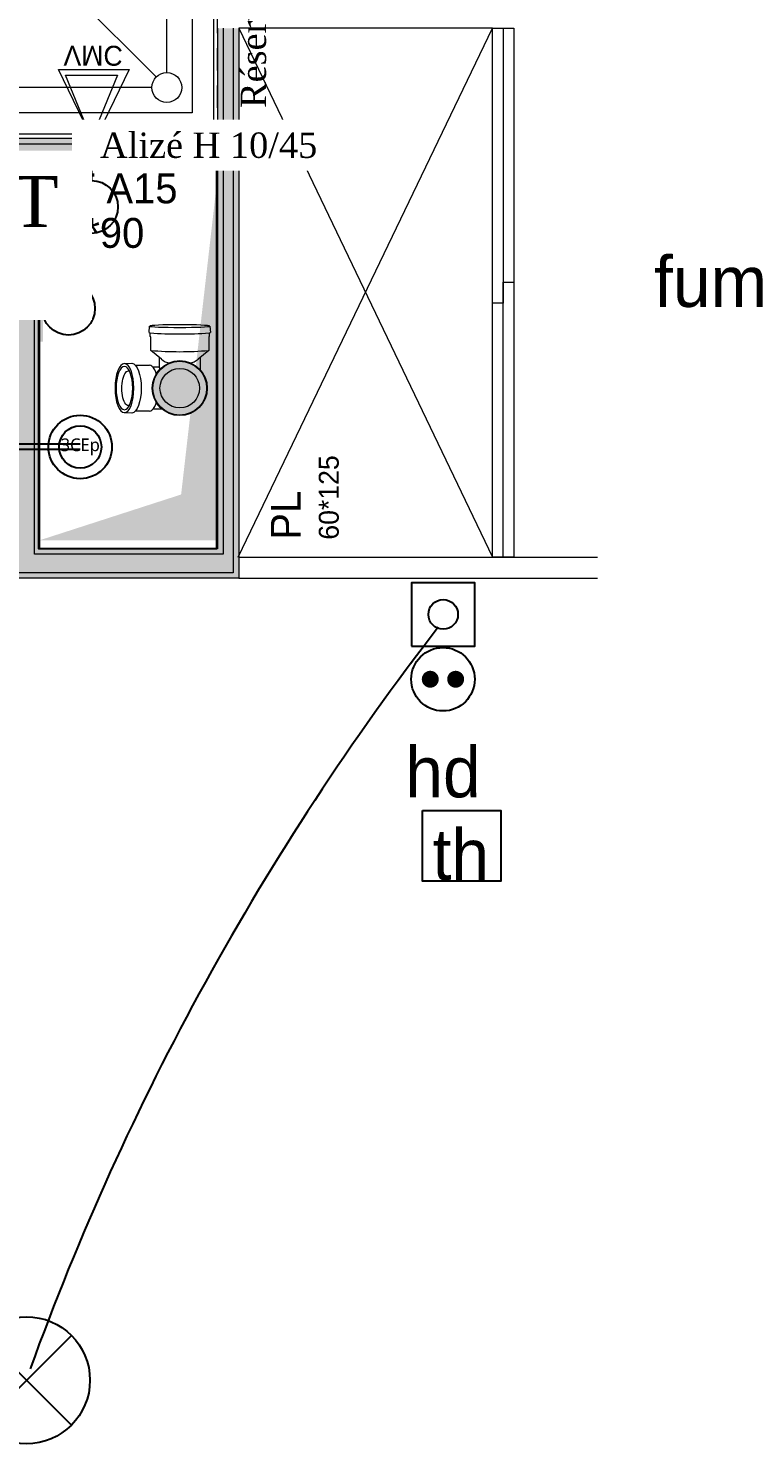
# Model space of a CAD drawing. Header units: centimetres. Extents: x 2666 to 9670, y 1889 to 5633.
# Drawn here: x 3813.2 to 3980.9, y 3037.9 to 3372.5 of the extents above; entities that cross this region are included whole.
import ezdxf

# ---------------------------------------------------------------- set-up
doc = ezdxf.new("R2010")
doc.units = ezdxf.units.CM
doc.header["$LTSCALE"] = 12.7
for name, pattern in [('ISO-03', [3, 1.2, -1.8]), ('Style de ligne -1', [0.83328, 0.41656, -0.41672]), ('Style de ligne -11', [0.694444, 0.41656, -0.277884]), ('VW-01', [0.83312, 0.41656, -0.41656])]:
    doc.linetypes.add(name, pattern=pattern)
for name, color, linetype, lineweight in [('B amÈnagement intÈrieur', 7, 'Continuous', 5), ('B aménagement intérieur', 7, 'Continuous', 5), ('B GÈnÈral', 7, 'Continuous', 5), ('B Général', 7, 'Continuous', 5), ('C ANNOTATIONS-prestations', 7, 'Continuous', 5), ('F REMPLISSAGE-vert clair', 7, 'Continuous', 13), ('F REMPLISSAGE-vert clair-1', 7, 'Continuous', 5), ('F REMPLISSAGE-vert foncÈ', 7, 'Continuous', 5), ('F REMPLISSAGE-vert foncé', 7, 'Continuous', 13), ('prlm-ELEC-CFO', 1, 'Continuous', 25), ('prlm-ELEC-SSI', 1, 'Continuous', 25)]:
    doc.layers.add(name, color=color, linetype=linetype, lineweight=lineweight)
doc.layers.add('B faience', color=7, linetype='Style de ligne -11', lineweight=13, true_color=0x0040ff)
doc.layers.add('C ANNOTATIONS-textes-numérotation gaine', color=7, linetype='ISO-03', lineweight=5, true_color=0xdd0000)
for name, color, linetype in [('prlm-CHAUFF', 4, 'Continuous'), ('prlm-EAU-CHU', 42, 'Continuous'), ('prlm-EAU-EUEV', 25, 'Continuous'), ('prlm-GT', 242, 'Continuous'), ('prlm-MOD-PB', 123, 'Continuous'), ('prlm-VMC', 93, 'Continuous')]:
    doc.layers.add(name, color=color, linetype=linetype)
doc.styles.add('Eurostile', font='')
doc.styles.add('prlm-chauff', font='trebucbi.ttf', dxfattribs={"height": 18})
doc.styles.add('prlm-elec-cfa', font='comic.ttf', dxfattribs={"height": 12})
doc.styles.add('prlm-elec-cfo', font='comic.ttf', dxfattribs={"height": 12})
doc.styles.add('prlm-elec-ssi', font='comic.ttf', dxfattribs={"height": 12})
doc.styles.add('prlm-vmc', font='pala.ttf', dxfattribs={"height": 14})
doc.styles.get('Eurostile').set_extended_font_data('Eurostile')

# ---------------------------------------------------------------- blocks, each defined once
blk = doc.blocks.new('G 100_80')
at = {"layer": 'B GÈnÈral', "color": 254, "linetype": 'Continuous', "true_color": 0xd6d6d6}
blk.add_solid([(-30.88, 32.2), (2.5, 43), (-39.5, -43), (-39.5, 43)], dxfattribs=at)
blk = doc.blocks.new('Groupe-28-1')
at = {"layer": 'C ANNOTATIONS-textes-numérotation gaine', "color": 7, "linetype": 'VW-01', "flags": 128}
blk.add_lwpolyline([(3815.92, 3339.46), (3857.92, 3339.46), (3857.92, 3249.46), (3815.92, 3249.46)], close=True, dxfattribs=at)
at = {"layer": 'C ANNOTATIONS-textes-numérotation gaine', "color": 7, "insert": (3815.92, 3338.16), "char_height": 7.059, "width": 41.3033, "attachment_point": 1, "line_spacing_factor": 0.894142, "style": 'Eurostile'}
blk.add_mtext('GT A15\\P42*90', dxfattribs=at)
blk = doc.blocks.new('xi.BP')
at = {"layer": 'prlm-ELEC-CFO', "color": 0, "flags": 128}
blk.add_lwpolyline([(-7.5, -7.5), (7.5, -7.5), (7.5, 7.5), (-7.5, 7.5)], close=True, dxfattribs=at)
at = {"layer": 'prlm-ELEC-CFO', "color": 0}
blk.add_circle((0, 0), 3.5, dxfattribs=at)
blk = doc.blocks.new('xi.PTCE')
at = {"layer": 'prlm-ELEC-CFO', "color": 0}
for points in [[(-10.61, 10.61), (10.61, -10.61)], [(10.61, 10.61), (-10.61, -10.61)]]:
    blk.add_lwpolyline(points, dxfattribs=at)
at = {"layer": 'prlm-ELEC-CFO', "color": 0, "linetype": 'ByBlock'}
blk.add_circle((0, 0), 15, dxfattribs=at)
blk = doc.blocks.new('xi.PCHD')
at = {"color": 0, "lineweight": 5}
blk.add_wipeout([(-7.5, -7.5), (7.5, -7.5), (7.5, 7.5), (-7.5, 7.5)], dxfattribs=at).dxf.layer = 'prlm-ELEC-CFO'
at = {"layer": 'prlm-ELEC-CFO', "color": 0, "linetype": 'ByBlock', "lineweight": 5, "const_width": 2}
for points in [[(-4, 0, 1), (-2, 0, 1)], [(2, 0, 1), (4, 0, 1)]]:
    blk.add_lwpolyline(points, format="xyb", close=True, dxfattribs=at)
at = {"layer": 'prlm-ELEC-CFO', "color": 0, "linetype": 'ByBlock', "lineweight": -2}
blk.add_circle((0, 0), 7.5, dxfattribs=at)
blk = doc.blocks.new('xi.chu')
at = {"layer": 'prlm-EAU-EUEV', "linetype": 'ByBlock', "lineweight": 5}
blk.add_hatch(color=0, dxfattribs=at).paths.add_polyline_path([(6.5, 0, 1), (-6.5, 0, 1)])
at = {"layer": 'prlm-EAU-EUEV', "color": 0, "linetype": 'ByBlock', "lineweight": 5}
blk.add_circle((0, 0), 6.5, dxfattribs=at)
blk = doc.blocks.new('xi.be')
at = {"layer": 'prlm-VMC', "color": 0, "linetype": 'ByBlock', "lineweight": 5, "flags": 128}
blk.add_lwpolyline([(-6.17, -15), (6.17, -15), (0, 0)], close=True, dxfattribs=at)
at = {"layer": 'prlm-VMC', "color": 0, "linetype": 'ByBlock', "lineweight": 5}
blk.add_solid([(0, -1), (5.17, -14), (-5.17, -14), (0, -1)], dxfattribs=at)
blk = doc.blocks.new('xi.3cep100-150')
at = {"layer": 'prlm-CHAUFF', "color": 0}
for radius in [7.5, 5]:
    blk.add_circle((0, 0), radius, dxfattribs=at)
at = {"layer": 'prlm-CHAUFF', "color": 0, "insert": (0, 0), "char_height": 3, "width": 9.7815, "attachment_point": 5, "style": 'prlm-chauff'}
blk.add_mtext('\\pxqc;3CEp', dxfattribs=at)
blk = doc.blocks.new('xi.aam33')
at = {"layer": 'prlm-EAU-CHU', "color": 0, "lineweight": 13}
for p, q in [((-5.89, 11.33), (-5.8, 13.12)), ((-5.41, 7.11), (-5.41, 10.46)), ((5.41, 10.46), (5.41, 7.11)), ((5.8, 13.12), (5.89, 11.33)), ((6.83, 4.34), (8.91, 6.84)), ((8.92, 6.85), (12.09, 6.85)), ((12.09, 6.85), (12.22, 6.97)), ((12.22, 6.97), (13.03, 6.97)), ((13.12, 7.25), (13.03, 6.97)), ((13.12, 7.25), (14.67, 7.11)), ((-5, 3.93), (-5, 6.32)), ((7.27, 4.87), (4.96, 4.87)), ((5, 6.32), (5, 4.87)), ((4.09, -4.87), (7.27, -4.87)), ((8.91, -6.84), (6.83, -4.34)), ((12.09, -6.85), (8.92, -6.85)), ((12.22, -6.97), (12.09, -6.85)), ((13.03, -6.97), (12.22, -6.97)), ((13.03, -6.94), (13.12, -7.25)), ((14.67, -7.11), (13.12, -7.25))]:
    blk.add_line(p, q, dxfattribs=at)
at = {"layer": 'prlm-EAU-CHU', "color": 0, "lineweight": 13, "flags": 128}
blk.add_lwpolyline([(4.96, 4.87), (4.86, 4.84), (4.68, 4.73), (4.43, 4.56)], dxfattribs=at)
at = {"layer": 'prlm-EAU-CHU', "color": 0, "lineweight": 13}
for radius in [6.36, 4.67]:
    blk.add_circle((0, 0), radius, dxfattribs=at)
for centre, radius, start, end in [((-4.48, 7.14), 0.936, 184.6605, 218.1259), ((4.48, 7.14), 0.936, 321.8741, 355.3395), ((87.18, 0), 78.56, 174.9975, 185.0025), ((119.65, -0.01), 106.84, 176.2523, 183.719), ((-2.54, 9.09), 3.68, 223.507, 258.776), ((2.54, 9.09), 3.68, 281.224, 316.493), ((11.68, 0.73), 6.05, 143.4458, 163.8668), ((11.68, -0.73), 6.05, 196.1332, 216.5542)]:
    blk.add_arc(centre, radius, start, end, dxfattribs=at)
at = {"layer": 'prlm-EAU-CHU', "color": 0, "lineweight": 13, "extrusion": (0, 0, -1)}
for centre, major_axis, ratio in [((0, 13.07), (-5.79, 0), 0.383426), ((0, 13.07), (-5.11, 0), 0.383329), ((14.67, 0), (0, -7.1), 0.043635)]:
    blk.add_ellipse(centre, major_axis=major_axis, ratio=ratio, dxfattribs=at)
for centre, major_axis, ratio, start_param, end_param in [((0, 12.09), (4.1, -0.03), 0.383971, 2.986035, 6.398097), ((0, 11.41), (5.89, 0), 0.391508, 0.036281, 3.105311)]:
    blk.add_ellipse(centre, major_axis=major_axis, ratio=ratio, start_param=start_param, end_param=end_param, dxfattribs=at)
blk = doc.blocks.new('VMC')
at = {"layer": 'B Général', "color": 7, "linetype": 'Style de ligne -1', "lineweight": 13}
blk.add_line((0, 10.77), (0, 17), dxfattribs=at)
at = {"layer": 'B Général', "color": 250, "linetype": 'Continuous', "lineweight": 5, "true_color": 0x444444, "flags": 128}
blk.add_lwpolyline([(0, 10.77), (-8.34, -6.52), (8.34, -6.52)], close=True, dxfattribs=at)
at = {"layer": 'C ANNOTATIONS-prestations', "insert": (-7.15, -7.39), "char_height": 4.706, "attachment_point": 1, "line_spacing_factor": 0.894142, "style": 'Eurostile'}
blk.add_mtext('VMC', dxfattribs=at)
blk = doc.blocks.new('Bac douche 80.80')
at = {"layer": 'B faience', "lineweight": 18, "flags": 128}
blk.add_lwpolyline([(-41, -40), (40, -40), (40, 41)], dxfattribs=at)
at = {"layer": 'B Général', "color": 7, "linetype": 'Continuous', "lineweight": 5}
for p, q in [((25.5, -25.5), (-31, 31)), ((28, -24.46), (28, 31)), ((24.46, -28), (-31, -28))]:
    blk.add_line(p, q, dxfattribs=at)
at = {"layer": 'B Général', "color": 7, "linetype": 'Continuous', "lineweight": 5, "flags": 128}
for points in [[(-41, 41), (39, 41), (39, -39), (-41, -39)], [(-36, 36), (34, 36), (34, -34), (-36, -34)]]:
    blk.add_lwpolyline(points, close=True, dxfattribs=at)
at = {"layer": 'B Général', "color": 7, "linetype": 'Continuous', "lineweight": 5}
blk.add_circle((28, -28), 3.54, dxfattribs=at)
at = {"layer": 'C ANNOTATIONS-prestations', "color": 7, "insert": (-36, 32.51), "char_height": 4.706, "width": 70, "attachment_point": 4, "line_spacing_factor": 0.894142, "style": 'Eurostile'}
blk.add_mtext('bac douche 80x80', dxfattribs=at)
blk = doc.blocks.new('Placard 60.125')
at = {"layer": 'B Général', "color": 7, "linetype": 'Continuous', "lineweight": 5}
for p, q in [((-62.5, 29.91), (62.5, -30.19)), ((62.5, 29.81), (-62.5, -30.19))]:
    blk.add_line(p, q, dxfattribs=at)
at = {"layer": 'B Général', "color": 7, "linetype": 'Continuous', "lineweight": 5, "flags": 128}
blk.add_lwpolyline([(62.5, -30.19), (62.5, 29.81), (-62.5, 29.81), (-62.5, -30.19)], dxfattribs=at)
at = {"layer": 'B Général', "color": 252, "linetype": 'Continuous', "lineweight": 5, "true_color": 0x888888, "flags": 128}
blk.add_lwpolyline([(62.5, -30.19), (62.5, -35.19), (-62.5, -35.19), (-62.5, -30.19)], close=True, dxfattribs=at)
at = {"layer": 'B Général', "color": 7, "linetype": 'Continuous', "lineweight": 5, "flags": 128}
for points in [[(2.5, -32.69), (2.5, -35.19), (-62.5, -35.19), (-62.5, -32.69)], [(62.5, -30.19), (62.5, -32.69), (-2.5, -32.69), (-2.5, -30.19)]]:
    blk.add_lwpolyline(points, close=True, dxfattribs=at)
at = {"layer": 'B Général', "color": 7, "insert": (-58.38, 22.22), "char_height": 7.059, "attachment_point": 1, "line_spacing_factor": 0.894142, "style": 'Eurostile'}
blk.add_mtext('PL', dxfattribs=at)
at = {"layer": 'C ANNOTATIONS-prestations', "insert": (-58.38, 8.5), "char_height": 4.706, "attachment_point": 4, "line_spacing_factor": 0.894142, "style": 'Eurostile'}
blk.add_mtext('60*125', dxfattribs=at)

msp = doc.modelspace()

# ---------------------------------------------------------------- hatches: boundary and pattern name
at = {"layer": 'B amÈnagement intÈrieur', "linetype": 'Continuous', "lineweight": 0, "true_color": 0xc0dcc0}
for points in [[(3861.62, 3243.78), (3862.92, 3242.48), (3862.92, 3372.48), (3857.92, 3372.48), (3857.92, 3345.18), (3859.22, 3345.18), (3859.22, 3340.78), (3857.92, 3340.78), (3857.92, 3249.48), (3859.22, 3248.18)], [(3857.92, 3345.18), (3857.92, 3346.48), (3769.92, 3346.48), (3769.92, 3339.48), (3810.22, 3339.48), (3810.22, 3340.78), (3814.62, 3340.78), (3814.62, 3339.48), (3857.92, 3339.48), (3857.92, 3340.78), (3859.22, 3340.78), (3859.22, 3345.18)], [(3810.22, 3339.48), (3808.92, 3339.48), (3808.92, 3249.48), (3810.22, 3249.48), (3810.22, 3248.18), (3814.62, 3248.18), (3814.62, 3249.48), (3815.92, 3249.48), (3815.92, 3339.48), (3814.62, 3339.48), (3814.62, 3340.78), (3810.22, 3340.78)], [(3810.22, 3248.18), (3810.22, 3249.48), (3769.92, 3249.48), (3769.92, 3242.48), (3862.92, 3242.48), (3861.62, 3243.78), (3859.22, 3248.18), (3857.92, 3249.48), (3814.62, 3249.48), (3814.62, 3248.18)]]:
    msp.add_hatch(color=9, dxfattribs=at).paths.add_polyline_path(points)

# ---------------------------------------------------------------- linework, layer by layer
at = {"layer": 'B aménagement intérieur', "color": 98, "linetype": 'Continuous', "lineweight": 13, "true_color": 0x004400}
for p, q in [((3857.92, 3372.48), (3857.92, 3346.48)), ((3862.92, 3372.48), (3862.92, 3242.48)), ((3769.92, 3346.48), (3857.92, 3346.48)), ((3815.92, 3249.48), (3815.92, 3339.48)), ((3815.92, 3339.48), (3857.92, 3339.48)), ((3857.92, 3339.48), (3857.92, 3249.48)), ((3857.92, 3249.48), (3815.92, 3249.48)), ((3862.92, 3242.48), (3769.92, 3242.48))]:
    msp.add_line(p, q, dxfattribs=at)
at = {"layer": 'B Général', "color": 7, "linetype": 'Continuous', "lineweight": 13}
for p, q in [((3862.92, 3247.48), (3947.68, 3247.48)), ((3862.92, 3242.48), (3947.68, 3242.48))]:
    msp.add_line(p, q, dxfattribs=at)
at = {"layer": 'B Général', "color": 7, "linetype": 'Continuous', "lineweight": 5}
for p, q in [((3862.92, 3247.48), (3947.68, 3247.48)), ((3862.92, 3242.48), (3947.68, 3242.48))]:
    msp.add_line(p, q, dxfattribs=at)
at = {"layer": 'F REMPLISSAGE-vert clair'}
for p, q in [((3859.22, 3372.48), (3859.22, 3345.18)), ((3861.62, 3372.48), (3861.62, 3243.78)), ((3769.92, 3345.18), (3857.92, 3345.18)), ((3857.92, 3345.18), (3859.22, 3345.18)), ((3814.62, 3340.78), (3814.62, 3339.48)), ((3814.62, 3340.78), (3857.92, 3340.78)), ((3814.62, 3249.48), (3814.62, 3339.48)), ((3859.22, 3340.78), (3857.92, 3340.78)), ((3859.22, 3340.78), (3859.22, 3248.18)), ((3814.62, 3248.18), (3814.62, 3249.48)), ((3859.22, 3248.18), (3814.62, 3248.18)), ((3861.62, 3243.78), (3769.92, 3243.78))]:
    msp.add_line(p, q, dxfattribs=at)
at = {"layer": 'F REMPLISSAGE-vert clair-1', "color": 9, "linetype": 'Continuous', "true_color": 0xc0dcc0}
for points in [[(3859.22, 3248.18), (3861.62, 3243.78), (3859.22, 3372.48), (3861.62, 3372.48)], [(3859.22, 3340.78), (3859.22, 3345.18), (3769.92, 3340.78), (3769.92, 3345.18)], [(3814.62, 3340.78), (3810.22, 3340.78), (3814.62, 3248.18), (3810.22, 3248.18)], [(3769.92, 3243.78), (3861.62, 3243.78), (3769.92, 3248.18), (3859.22, 3248.18)]]:
    msp.add_solid(points, dxfattribs=at)
at = {"layer": 'F REMPLISSAGE-vert foncÈ', "color": 54, "linetype": 'Continuous', "true_color": 0x99aa00}
for points in [[(3857.92, 3372.48), (3857.92, 3345.18), (3859.22, 3372.48), (3859.22, 3345.18)], [(3861.62, 3243.78), (3862.92, 3242.48), (3861.62, 3372.48), (3862.92, 3372.48)], [(3857.92, 3345.18), (3857.92, 3346.48), (3769.92, 3345.18), (3769.92, 3346.48)], [(3857.92, 3339.48), (3857.92, 3340.78), (3814.62, 3339.48), (3814.62, 3340.78)], [(3815.92, 3339.48), (3814.62, 3339.48), (3815.92, 3249.48), (3814.62, 3249.48)], [(3857.92, 3249.48), (3859.22, 3248.18), (3857.92, 3340.78), (3859.22, 3340.78)], [(3814.62, 3249.48), (3814.62, 3248.18), (3857.92, 3249.48), (3859.22, 3248.18)], [(3769.92, 3242.48), (3862.92, 3242.48), (3769.92, 3243.78), (3861.62, 3243.78)]]:
    msp.add_solid(points, dxfattribs=at)
at = {"layer": 'F REMPLISSAGE-vert foncé', "color": 98, "linetype": 'Continuous', "lineweight": 13, "true_color": 0x004400}
for p, q in [((3857.92, 3372.48), (3857.92, 3346.48)), ((3862.92, 3372.48), (3862.92, 3242.48)), ((3769.92, 3346.48), (3857.92, 3346.48)), ((3815.92, 3249.48), (3815.92, 3339.48)), ((3815.92, 3339.48), (3857.92, 3339.48)), ((3857.92, 3339.48), (3857.92, 3249.48)), ((3857.92, 3249.48), (3815.92, 3249.48)), ((3862.92, 3242.48), (3769.92, 3242.48))]:
    msp.add_line(p, q, dxfattribs=at)
at = {"layer": 'F REMPLISSAGE-vert foncé'}
for p, q in [((3859.22, 3372.48), (3859.22, 3345.18)), ((3861.62, 3372.48), (3861.62, 3243.78)), ((3769.92, 3345.18), (3857.92, 3345.18)), ((3814.62, 3340.78), (3857.92, 3340.78)), ((3814.62, 3249.48), (3814.62, 3339.48)), ((3859.22, 3340.78), (3859.22, 3248.18)), ((3859.22, 3248.18), (3814.62, 3248.18)), ((3861.62, 3243.78), (3769.92, 3243.78))]:
    msp.add_line(p, q, dxfattribs=at)
at = {"layer": 'prlm-CHAUFF', "ltscale": 50}
for p, q in [((3825.45, 3274.15), (3795.68, 3274.15)), ((3825.45, 3272.9), (3795.68, 3272.9))]:
    msp.add_line(p, q, dxfattribs=at)
at = {"layer": 'prlm-GT'}
msp.add_lwpolyline([(3815.68, 3339.41), (3857.68, 3339.41), (3857.68, 3249.41), (3815.68, 3249.41)], close=True, dxfattribs=at)
at = {"layer": 'prlm-MOD-PB', "const_width": 2}
msp.add_lwpolyline([(3815.68, 3339.41), (3808.67, 3339.41), (3808.67, 3299.41), (3815.68, 3299.41)], close=True, dxfattribs=at)
at = {"layer": 'prlm-VMC'}
for points in [[(3828.1, 3346.42), (3828.1, 3336.5)], [(3821.85, 3330.25), (3756.03, 3330.25)]]:
    msp.add_lwpolyline(points, dxfattribs=at)
for centre in [(3828.1, 3330.25), (3822.69, 3306.22)]:
    msp.add_circle(centre, 6.25, dxfattribs=at)

# ---------------------------------------------------------------- block references
at = {"layer": 'B aménagement intérieur', "color": 7, "rotation": 180}
msp.add_blockref('G 100_80', (3818.42, 3294.48), dxfattribs=at)
at = {"layer": 'B Général', "color": 7}
msp.add_blockref('Bac douche 80.80', (3817.92, 3386.48), dxfattribs=at)
at = {"layer": 'B Général', "color": 7, "rotation": 90}
msp.add_blockref('Placard 60.125', (3892.73, 3309.98), dxfattribs=at)
at = {"layer": 'B Général', "color": 7, "xscale": -1, "rotation": 180}
msp.add_blockref('VMC', (3828.65, 3356.25), dxfattribs=at)
at = {"layer": 'C ANNOTATIONS-textes-numérotation gaine', "color": 7}
msp.add_blockref('Groupe-28-1', (0, 0), dxfattribs=at)
at = {"layer": 'prlm-CHAUFF'}
msp.add_blockref('xi.3cep100-150', (3825.45, 3273.52), dxfattribs=at)
at = {"layer": 'prlm-EAU-CHU', "rotation": 90}
msp.add_blockref('xi.aam33', (3848.97, 3287.42), dxfattribs=at)
at = {"layer": 'prlm-EAU-EUEV'}
msp.add_blockref('xi.chu', (3848.97, 3287.42), dxfattribs=at)
at = {"layer": 'prlm-ELEC-CFO'}
for name, p in [('xi.BP', (3911.24, 3233.94)), ('xi.PTCE', (3812.75, 3052.92))]:
    msp.add_blockref(name, p, dxfattribs=at)
at = {"layer": 'prlm-VMC', "xscale": -1, "rotation": 180}
msp.add_blockref('xi.be', (3828.1, 3346.42), dxfattribs=at)

# ---------------------------------------------------------------- texts
at = {"layer": 'prlm-MOD-PB', "insert": (3863.37, 3353.65), "char_height": 6, "width": 140.3781, "attachment_point": 1, "rotation": 90, "style": 'prlm-vmc'}
msp.add_mtext('Réservation pour douche PMR', dxfattribs=at)

# ---------------------------------------------------------------- next in the draw order: block references
at = {"layer": 'prlm-ELEC-CFO'}
msp.add_blockref('xi.PCHD', (3911.19, 3218.61), dxfattribs=at)

# ---------------------------------------------------------------- next in the draw order: texts
at = {"layer": 'prlm-ELEC-CFO', "lineweight": 20, "char_height": 12, "attachment_point": 5, "line_spacing_factor": 0.8, "bg_fill": 3, "box_fill_scale": 1.1, "bg_fill_color": 256, "bg_fill_transparency": 0}
for s, insert, style in [('hd', (3911.19, 3196.61), 'prlm-elec-cfo'), ('th', (3915.42, 3177.13), 'prlm-elec-cfa')]:
    msp.add_mtext(s, dxfattribs=dict(at, insert=insert, style=style))
at = {"layer": 'prlm-ELEC-SSI', "lineweight": 20, "insert": (3974.43, 3312.53), "char_height": 12, "attachment_point": 5, "line_spacing_factor": 0.8, "style": 'prlm-elec-ssi', "bg_fill": 3, "box_fill_scale": 1.1, "bg_fill_color": 256, "bg_fill_transparency": 0}
msp.add_mtext('fum', dxfattribs=at)
at = {"layer": 'prlm-VMC', "ltscale": 25, "insert": (3792.9, 3323.45), "char_height": 12, "width": 58.6147, "attachment_point": 5, "line_spacing_factor": 0.8, "style": 'prlm-vmc', "bg_fill": 2}
msp.add_mtext('Alizé T 5/30', dxfattribs=at)

# ---------------------------------------------------------------- next in the draw order: linework, layer by layer
at = {"layer": 'prlm-ELEC-CFO'}
msp.add_lwpolyline([(3906.35, 3187.55), (3924.86, 3187.55), (3924.86, 3170.87), (3906.35, 3170.87)], close=True, dxfattribs=at)
msp.add_arc((4422.11, 2834.96), 647.27, 142.28667, 160.0694, dxfattribs=at)

# ---------------------------------------------------------------- next in the draw order: texts
at = {"layer": 'prlm-VMC', "ltscale": 25, "insert": (3855.81, 3344.8), "char_height": 6, "width": 58.6147, "attachment_point": 5, "line_spacing_factor": 0.8, "style": 'prlm-vmc', "bg_fill": 2}
msp.add_mtext('Alizé H 10/45', dxfattribs=at)

doc.saveas('drawing.dxf')
